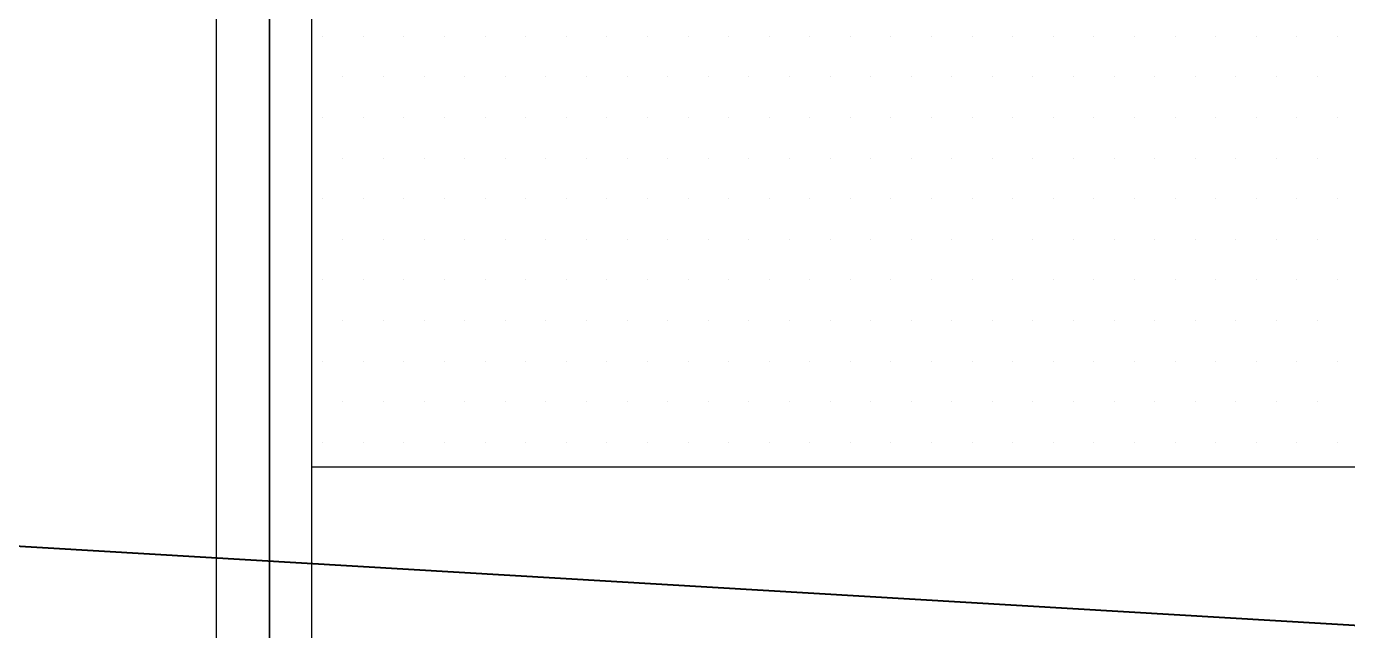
# Model space of a CAD drawing. Header units: millimetres. Extents: x 43168.9 to 43194.6, y -25545.1 to -25543.4.
# Drawn here: x 43171.9801 to 43172.1041, y -25543.8333 to -25543.7765 of the extents above; entities that cross this region are included whole.
import ezdxf

# ---------------------------------------------------------------- set-up
doc = ezdxf.new("R2010")
doc.units = ezdxf.units.MM
doc.header["$LTSCALE"] = 200
for name, pattern in [('DASHDOT', [1, 0.5, -0.25, 0, -0.25]), ('DASHDOT2', [0.5, 0.25, -0.125, 0, -0.125]), ('DOT2', [0.125, 0, -0.125]), ('HIDDEN2', [0.1875, 0.125, -0.0625])]:
    doc.linetypes.add(name, pattern=pattern)
for name, color, linetype in [('aks_sgh', 5, 'DASHDOT2'), ('izd.tas.alt_sgh', 214, 'HIDDEN2'), ('izd.tas.ust_sgh', 213, 'DOT2'), ('vaziyet-01_sgh', 33, 'Continuous'), ('yapi-yaklasma_sgh', 41, 'DASHDOT')]:
    doc.layers.add(name, color=color, linetype=linetype)
doc.layers.add('cim_sgh', color=7, linetype='Continuous', true_color=0x248f00)

msp = doc.modelspace()

# ---------------------------------------------------------------- linework, layer by layer
at = {"layer": 'aks_sgh'}
for p, q in [((43171.99788, -25543.74092), (43171.99788, -25544.60992)), ((43172.00288, -25543.74092), (43172.00288, -25544.60992))]:
    msp.add_line(p, q, dxfattribs=at)
at = {"layer": 'cim_sgh'}
for p, q in [((43172.00789, -25543.77748), (43172.00789, -25543.77748)), ((43172.0117, -25543.77748), (43172.0117, -25543.77748)), ((43172.01551, -25543.77748), (43172.01551, -25543.77748)), ((43172.01932, -25543.77748), (43172.01932, -25543.77748)), ((43172.02313, -25543.77748), (43172.02313, -25543.77748)), ((43172.02694, -25543.77748), (43172.02694, -25543.77748)), ((43172.03075, -25543.77748), (43172.03075, -25543.77748)), ((43172.03456, -25543.77748), (43172.03456, -25543.77748)), ((43172.03837, -25543.77748), (43172.03837, -25543.77748)), ((43172.04218, -25543.77748), (43172.04218, -25543.77748)), ((43172.04599, -25543.77748), (43172.04599, -25543.77748)), ((43172.0498, -25543.77748), (43172.0498, -25543.77748)), ((43172.05361, -25543.77748), (43172.05361, -25543.77748)), ((43172.05742, -25543.77748), (43172.05742, -25543.77748)), ((43172.06123, -25543.77748), (43172.06123, -25543.77748)), ((43172.06504, -25543.77748), (43172.06504, -25543.77748)), ((43172.06885, -25543.77748), (43172.06885, -25543.77748)), ((43172.07266, -25543.77748), (43172.07266, -25543.77748)), ((43172.07647, -25543.77748), (43172.07647, -25543.77748)), ((43172.08028, -25543.77748), (43172.08028, -25543.77748)), ((43172.08409, -25543.77748), (43172.08409, -25543.77748)), ((43172.0879, -25543.77748), (43172.0879, -25543.77748)), ((43172.09171, -25543.77748), (43172.09171, -25543.77748)), ((43172.09552, -25543.77748), (43172.09552, -25543.77748)), ((43172.09933, -25543.77748), (43172.09933, -25543.77748)), ((43172.10314, -25543.77748), (43172.10314, -25543.77748)), ((43172.00979, -25543.78129), (43172.00979, -25543.78129)), ((43172.0136, -25543.78129), (43172.0136, -25543.78129)), ((43172.01741, -25543.78129), (43172.01741, -25543.78129)), ((43172.02122, -25543.78129), (43172.02122, -25543.78129)), ((43172.02503, -25543.78129), (43172.02503, -25543.78129)), ((43172.02884, -25543.78129), (43172.02884, -25543.78129)), ((43172.03265, -25543.78129), (43172.03265, -25543.78129)), ((43172.03646, -25543.78129), (43172.03646, -25543.78129)), ((43172.04027, -25543.78129), (43172.04027, -25543.78129)), ((43172.04408, -25543.78129), (43172.04408, -25543.78129)), ((43172.04789, -25543.78129), (43172.04789, -25543.78129)), ((43172.0517, -25543.78129), (43172.0517, -25543.78129)), ((43172.05551, -25543.78129), (43172.05551, -25543.78129)), ((43172.05932, -25543.78129), (43172.05932, -25543.78129)), ((43172.06313, -25543.78129), (43172.06313, -25543.78129)), ((43172.06694, -25543.78129), (43172.06694, -25543.78129)), ((43172.07075, -25543.78129), (43172.07075, -25543.78129)), ((43172.07456, -25543.78129), (43172.07456, -25543.78129)), ((43172.07837, -25543.78129), (43172.07837, -25543.78129)), ((43172.08218, -25543.78129), (43172.08218, -25543.78129)), ((43172.08599, -25543.78129), (43172.08599, -25543.78129)), ((43172.0898, -25543.78129), (43172.0898, -25543.78129)), ((43172.09361, -25543.78129), (43172.09361, -25543.78129)), ((43172.09742, -25543.78129), (43172.09742, -25543.78129)), ((43172.10123, -25543.78129), (43172.10123, -25543.78129)), ((43172.00789, -25543.7851), (43172.00789, -25543.7851)), ((43172.0117, -25543.7851), (43172.0117, -25543.7851)), ((43172.01551, -25543.7851), (43172.01551, -25543.7851)), ((43172.01932, -25543.7851), (43172.01932, -25543.7851)), ((43172.02313, -25543.7851), (43172.02313, -25543.7851)), ((43172.02694, -25543.7851), (43172.02694, -25543.7851)), ((43172.03075, -25543.7851), (43172.03075, -25543.7851)), ((43172.03456, -25543.7851), (43172.03456, -25543.7851)), ((43172.03837, -25543.7851), (43172.03837, -25543.7851)), ((43172.04218, -25543.7851), (43172.04218, -25543.7851)), ((43172.04599, -25543.7851), (43172.04599, -25543.7851)), ((43172.0498, -25543.7851), (43172.0498, -25543.7851)), ((43172.05361, -25543.7851), (43172.05361, -25543.7851)), ((43172.05742, -25543.7851), (43172.05742, -25543.7851)), ((43172.06123, -25543.7851), (43172.06123, -25543.7851)), ((43172.06504, -25543.7851), (43172.06504, -25543.7851)), ((43172.06885, -25543.7851), (43172.06885, -25543.7851)), ((43172.07266, -25543.7851), (43172.07266, -25543.7851)), ((43172.07647, -25543.7851), (43172.07647, -25543.7851)), ((43172.08028, -25543.7851), (43172.08028, -25543.7851)), ((43172.08409, -25543.7851), (43172.08409, -25543.7851)), ((43172.0879, -25543.7851), (43172.0879, -25543.7851)), ((43172.09171, -25543.7851), (43172.09171, -25543.7851)), ((43172.09552, -25543.7851), (43172.09552, -25543.7851)), ((43172.09933, -25543.7851), (43172.09933, -25543.7851)), ((43172.10314, -25543.7851), (43172.10314, -25543.7851)), ((43172.00979, -25543.78891), (43172.00979, -25543.78891)), ((43172.0136, -25543.78891), (43172.0136, -25543.78891)), ((43172.01741, -25543.78891), (43172.01741, -25543.78891)), ((43172.02122, -25543.78891), (43172.02122, -25543.78891)), ((43172.02503, -25543.78891), (43172.02503, -25543.78891)), ((43172.02884, -25543.78891), (43172.02884, -25543.78891)), ((43172.03265, -25543.78891), (43172.03265, -25543.78891)), ((43172.03646, -25543.78891), (43172.03646, -25543.78891)), ((43172.04027, -25543.78891), (43172.04027, -25543.78891)), ((43172.04408, -25543.78891), (43172.04408, -25543.78891)), ((43172.04789, -25543.78891), (43172.04789, -25543.78891)), ((43172.0517, -25543.78891), (43172.0517, -25543.78891)), ((43172.05551, -25543.78891), (43172.05551, -25543.78891)), ((43172.05932, -25543.78891), (43172.05932, -25543.78891)), ((43172.06313, -25543.78891), (43172.06313, -25543.78891)), ((43172.06694, -25543.78891), (43172.06694, -25543.78891)), ((43172.07075, -25543.78891), (43172.07075, -25543.78891)), ((43172.07456, -25543.78891), (43172.07456, -25543.78891)), ((43172.07837, -25543.78891), (43172.07837, -25543.78891)), ((43172.08218, -25543.78891), (43172.08218, -25543.78891)), ((43172.08599, -25543.78891), (43172.08599, -25543.78891)), ((43172.0898, -25543.78891), (43172.0898, -25543.78891)), ((43172.09361, -25543.78891), (43172.09361, -25543.78891)), ((43172.09742, -25543.78891), (43172.09742, -25543.78891)), ((43172.10123, -25543.78891), (43172.10123, -25543.78891)), ((43172.00789, -25543.79272), (43172.00789, -25543.79272)), ((43172.0117, -25543.79272), (43172.0117, -25543.79272)), ((43172.01551, -25543.79272), (43172.01551, -25543.79272)), ((43172.01932, -25543.79272), (43172.01932, -25543.79272)), ((43172.02313, -25543.79272), (43172.02313, -25543.79272)), ((43172.02694, -25543.79272), (43172.02694, -25543.79272)), ((43172.03075, -25543.79272), (43172.03075, -25543.79272)), ((43172.03456, -25543.79272), (43172.03456, -25543.79272)), ((43172.03837, -25543.79272), (43172.03837, -25543.79272)), ((43172.04218, -25543.79272), (43172.04218, -25543.79272)), ((43172.04599, -25543.79272), (43172.04599, -25543.79272)), ((43172.0498, -25543.79272), (43172.0498, -25543.79272)), ((43172.05361, -25543.79272), (43172.05361, -25543.79272)), ((43172.05742, -25543.79272), (43172.05742, -25543.79272)), ((43172.06123, -25543.79272), (43172.06123, -25543.79272)), ((43172.06504, -25543.79272), (43172.06504, -25543.79272)), ((43172.06885, -25543.79272), (43172.06885, -25543.79272)), ((43172.07266, -25543.79272), (43172.07266, -25543.79272)), ((43172.07647, -25543.79272), (43172.07647, -25543.79272)), ((43172.08028, -25543.79272), (43172.08028, -25543.79272)), ((43172.08409, -25543.79272), (43172.08409, -25543.79272)), ((43172.0879, -25543.79272), (43172.0879, -25543.79272)), ((43172.09171, -25543.79272), (43172.09171, -25543.79272)), ((43172.09552, -25543.79272), (43172.09552, -25543.79272)), ((43172.09933, -25543.79272), (43172.09933, -25543.79272)), ((43172.10314, -25543.79272), (43172.10314, -25543.79272)), ((43172.00979, -25543.79653), (43172.00979, -25543.79653)), ((43172.0136, -25543.79653), (43172.0136, -25543.79653)), ((43172.01741, -25543.79653), (43172.01741, -25543.79653)), ((43172.02122, -25543.79653), (43172.02122, -25543.79653)), ((43172.02503, -25543.79653), (43172.02503, -25543.79653)), ((43172.02884, -25543.79653), (43172.02884, -25543.79653)), ((43172.03265, -25543.79653), (43172.03265, -25543.79653)), ((43172.03646, -25543.79653), (43172.03646, -25543.79653)), ((43172.04027, -25543.79653), (43172.04027, -25543.79653)), ((43172.04408, -25543.79653), (43172.04408, -25543.79653)), ((43172.04789, -25543.79653), (43172.04789, -25543.79653)), ((43172.0517, -25543.79653), (43172.0517, -25543.79653)), ((43172.05551, -25543.79653), (43172.05551, -25543.79653)), ((43172.05932, -25543.79653), (43172.05932, -25543.79653)), ((43172.06313, -25543.79653), (43172.06313, -25543.79653)), ((43172.06694, -25543.79653), (43172.06694, -25543.79653)), ((43172.07075, -25543.79653), (43172.07075, -25543.79653)), ((43172.07456, -25543.79653), (43172.07456, -25543.79653)), ((43172.07837, -25543.79653), (43172.07837, -25543.79653)), ((43172.08218, -25543.79653), (43172.08218, -25543.79653)), ((43172.08599, -25543.79653), (43172.08599, -25543.79653)), ((43172.0898, -25543.79653), (43172.0898, -25543.79653)), ((43172.09361, -25543.79653), (43172.09361, -25543.79653)), ((43172.09742, -25543.79653), (43172.09742, -25543.79653)), ((43172.10123, -25543.79653), (43172.10123, -25543.79653)), ((43172.00789, -25543.80034), (43172.00789, -25543.80034)), ((43172.0117, -25543.80034), (43172.0117, -25543.80034)), ((43172.01551, -25543.80034), (43172.01551, -25543.80034)), ((43172.01932, -25543.80034), (43172.01932, -25543.80034)), ((43172.02313, -25543.80034), (43172.02313, -25543.80034)), ((43172.02694, -25543.80034), (43172.02694, -25543.80034)), ((43172.03075, -25543.80034), (43172.03075, -25543.80034)), ((43172.03456, -25543.80034), (43172.03456, -25543.80034)), ((43172.03837, -25543.80034), (43172.03837, -25543.80034)), ((43172.04218, -25543.80034), (43172.04218, -25543.80034)), ((43172.04599, -25543.80034), (43172.04599, -25543.80034)), ((43172.0498, -25543.80034), (43172.0498, -25543.80034)), ((43172.05361, -25543.80034), (43172.05361, -25543.80034)), ((43172.05742, -25543.80034), (43172.05742, -25543.80034)), ((43172.06123, -25543.80034), (43172.06123, -25543.80034)), ((43172.06504, -25543.80034), (43172.06504, -25543.80034)), ((43172.06885, -25543.80034), (43172.06885, -25543.80034)), ((43172.07266, -25543.80034), (43172.07266, -25543.80034)), ((43172.07647, -25543.80034), (43172.07647, -25543.80034)), ((43172.08028, -25543.80034), (43172.08028, -25543.80034)), ((43172.08409, -25543.80034), (43172.08409, -25543.80034)), ((43172.0879, -25543.80034), (43172.0879, -25543.80034)), ((43172.09171, -25543.80034), (43172.09171, -25543.80034)), ((43172.09552, -25543.80034), (43172.09552, -25543.80034)), ((43172.09933, -25543.80034), (43172.09933, -25543.80034)), ((43172.10314, -25543.80034), (43172.10314, -25543.80034)), ((43172.00979, -25543.80415), (43172.00979, -25543.80415)), ((43172.0136, -25543.80415), (43172.0136, -25543.80415)), ((43172.01741, -25543.80415), (43172.01741, -25543.80415)), ((43172.02122, -25543.80415), (43172.02122, -25543.80415)), ((43172.02503, -25543.80415), (43172.02503, -25543.80415)), ((43172.02884, -25543.80415), (43172.02884, -25543.80415)), ((43172.03265, -25543.80415), (43172.03265, -25543.80415)), ((43172.03646, -25543.80415), (43172.03646, -25543.80415)), ((43172.04027, -25543.80415), (43172.04027, -25543.80415)), ((43172.04408, -25543.80415), (43172.04408, -25543.80415)), ((43172.04789, -25543.80415), (43172.04789, -25543.80415)), ((43172.0517, -25543.80415), (43172.0517, -25543.80415)), ((43172.05551, -25543.80415), (43172.05551, -25543.80415)), ((43172.05932, -25543.80415), (43172.05932, -25543.80415)), ((43172.06313, -25543.80415), (43172.06313, -25543.80415)), ((43172.06694, -25543.80415), (43172.06694, -25543.80415)), ((43172.07075, -25543.80415), (43172.07075, -25543.80415)), ((43172.07456, -25543.80415), (43172.07456, -25543.80415)), ((43172.07837, -25543.80415), (43172.07837, -25543.80415)), ((43172.08218, -25543.80415), (43172.08218, -25543.80415)), ((43172.08599, -25543.80415), (43172.08599, -25543.80415)), ((43172.0898, -25543.80415), (43172.0898, -25543.80415)), ((43172.09361, -25543.80415), (43172.09361, -25543.80415)), ((43172.09742, -25543.80415), (43172.09742, -25543.80415)), ((43172.10123, -25543.80415), (43172.10123, -25543.80415)), ((43172.00789, -25543.80796), (43172.00789, -25543.80796)), ((43172.0117, -25543.80796), (43172.0117, -25543.80796)), ((43172.01551, -25543.80796), (43172.01551, -25543.80796)), ((43172.01932, -25543.80796), (43172.01932, -25543.80796)), ((43172.02313, -25543.80796), (43172.02313, -25543.80796)), ((43172.02694, -25543.80796), (43172.02694, -25543.80796)), ((43172.03075, -25543.80796), (43172.03075, -25543.80796)), ((43172.03456, -25543.80796), (43172.03456, -25543.80796)), ((43172.03837, -25543.80796), (43172.03837, -25543.80796)), ((43172.04218, -25543.80796), (43172.04218, -25543.80796)), ((43172.04599, -25543.80796), (43172.04599, -25543.80796)), ((43172.0498, -25543.80796), (43172.0498, -25543.80796)), ((43172.05361, -25543.80796), (43172.05361, -25543.80796)), ((43172.05742, -25543.80796), (43172.05742, -25543.80796)), ((43172.06123, -25543.80796), (43172.06123, -25543.80796)), ((43172.06504, -25543.80796), (43172.06504, -25543.80796)), ((43172.06885, -25543.80796), (43172.06885, -25543.80796)), ((43172.07266, -25543.80796), (43172.07266, -25543.80796)), ((43172.07647, -25543.80796), (43172.07647, -25543.80796)), ((43172.08028, -25543.80796), (43172.08028, -25543.80796)), ((43172.08409, -25543.80796), (43172.08409, -25543.80796)), ((43172.0879, -25543.80796), (43172.0879, -25543.80796)), ((43172.09171, -25543.80796), (43172.09171, -25543.80796)), ((43172.09552, -25543.80796), (43172.09552, -25543.80796)), ((43172.09933, -25543.80796), (43172.09933, -25543.80796)), ((43172.10314, -25543.80796), (43172.10314, -25543.80796)), ((43172.00979, -25543.81177), (43172.00979, -25543.81177)), ((43172.0136, -25543.81177), (43172.0136, -25543.81177)), ((43172.01741, -25543.81177), (43172.01741, -25543.81177)), ((43172.02122, -25543.81177), (43172.02122, -25543.81177)), ((43172.02503, -25543.81177), (43172.02503, -25543.81177)), ((43172.02884, -25543.81177), (43172.02884, -25543.81177)), ((43172.03265, -25543.81177), (43172.03265, -25543.81177)), ((43172.03646, -25543.81177), (43172.03646, -25543.81177)), ((43172.04027, -25543.81177), (43172.04027, -25543.81177)), ((43172.04408, -25543.81177), (43172.04408, -25543.81177)), ((43172.04789, -25543.81177), (43172.04789, -25543.81177)), ((43172.0517, -25543.81177), (43172.0517, -25543.81177)), ((43172.05551, -25543.81177), (43172.05551, -25543.81177)), ((43172.05932, -25543.81177), (43172.05932, -25543.81177)), ((43172.06313, -25543.81177), (43172.06313, -25543.81177)), ((43172.06694, -25543.81177), (43172.06694, -25543.81177)), ((43172.07075, -25543.81177), (43172.07075, -25543.81177)), ((43172.07456, -25543.81177), (43172.07456, -25543.81177)), ((43172.07837, -25543.81177), (43172.07837, -25543.81177)), ((43172.08218, -25543.81177), (43172.08218, -25543.81177)), ((43172.08599, -25543.81177), (43172.08599, -25543.81177)), ((43172.0898, -25543.81177), (43172.0898, -25543.81177)), ((43172.09361, -25543.81177), (43172.09361, -25543.81177)), ((43172.09742, -25543.81177), (43172.09742, -25543.81177)), ((43172.10123, -25543.81177), (43172.10123, -25543.81177)), ((43172.00789, -25543.81558), (43172.00789, -25543.81558)), ((43172.0117, -25543.81558), (43172.0117, -25543.81558)), ((43172.01551, -25543.81558), (43172.01551, -25543.81558)), ((43172.01932, -25543.81558), (43172.01932, -25543.81558)), ((43172.02313, -25543.81558), (43172.02313, -25543.81558)), ((43172.02694, -25543.81558), (43172.02694, -25543.81558)), ((43172.03075, -25543.81558), (43172.03075, -25543.81558)), ((43172.03456, -25543.81558), (43172.03456, -25543.81558)), ((43172.03837, -25543.81558), (43172.03837, -25543.81558)), ((43172.04218, -25543.81558), (43172.04218, -25543.81558)), ((43172.04599, -25543.81558), (43172.04599, -25543.81558)), ((43172.0498, -25543.81558), (43172.0498, -25543.81558)), ((43172.05361, -25543.81558), (43172.05361, -25543.81558)), ((43172.05742, -25543.81558), (43172.05742, -25543.81558)), ((43172.06123, -25543.81558), (43172.06123, -25543.81558)), ((43172.06504, -25543.81558), (43172.06504, -25543.81558)), ((43172.06885, -25543.81558), (43172.06885, -25543.81558)), ((43172.07266, -25543.81558), (43172.07266, -25543.81558)), ((43172.07647, -25543.81558), (43172.07647, -25543.81558)), ((43172.08028, -25543.81558), (43172.08028, -25543.81558)), ((43172.08409, -25543.81558), (43172.08409, -25543.81558)), ((43172.0879, -25543.81558), (43172.0879, -25543.81558)), ((43172.09171, -25543.81558), (43172.09171, -25543.81558)), ((43172.09552, -25543.81558), (43172.09552, -25543.81558)), ((43172.09933, -25543.81558), (43172.09933, -25543.81558)), ((43172.10314, -25543.81558), (43172.10314, -25543.81558))]:
    msp.add_line(p, q, dxfattribs=at)
at = {"layer": 'izd.tas.alt_sgh'}
msp.add_line((43171.424, -25543.79238), (43172.27645, -25543.84291), dxfattribs=at)
at = {"layer": 'izd.tas.ust_sgh', "ltscale": 0.5}
msp.add_line((43171.54388, -25543.80793), (43172.18788, -25543.80792), dxfattribs=at)
at = {"layer": 'vaziyet-01_sgh'}
for p, q in [((43172.00288, -25543.83792), (43172.00288, -25543.74386)), ((43172.00688, -25543.83792), (43172.00688, -25543.7481)), ((43172.20788, -25543.81792), (43172.00688, -25543.81792))]:
    msp.add_line(p, q, dxfattribs=at)
at = {"layer": 'yapi-yaklasma_sgh'}
msp.add_line((43171.464, -25543.79476), (43172.27777, -25543.84307), dxfattribs=at)
msp.add_line((43171.464, -25543.79476), (43172.27777, -25543.84307), dxfattribs=at)

doc.saveas('drawing.dxf')
